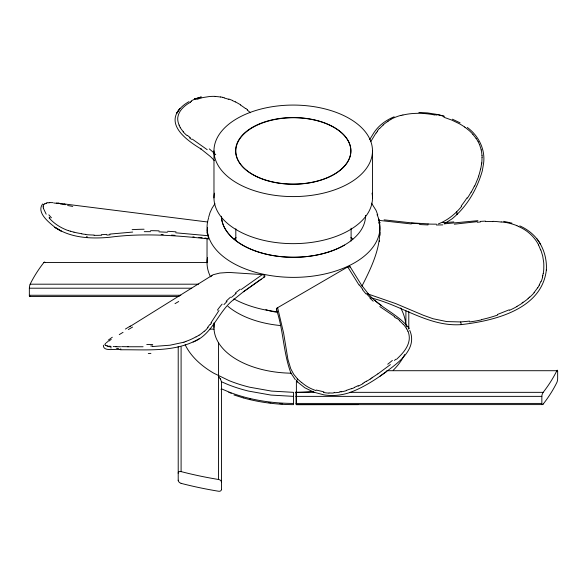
<?xml version="1.0" encoding="UTF-8"?>
<svg xmlns="http://www.w3.org/2000/svg" width="587" height="587" viewBox="0 0 587 587"><rect width="100%" height="100%" fill="white"/><g stroke="black" fill="none" stroke-linecap="round" stroke-linejoin="round"><path stroke-width="0.88" d="M213.976 327.451L213.976 322.923M408.787 311.286L408.787 329.021L408.757 328.368A2.876 2.289 9.4 0 0 407.547 326.453M365.554 215.715L365.532 216.706M207.05 232.357L207.042 233.2M379.906 235.358L379.958 232.21M296.075 393.767L296.127 404.538M103.371 345.215C102.908 352.508 117.033 348.054 120.68 349.786C147.029 349.47 175.718 352.699 199.353 338.626M481.722 163.824L481.832 162.922M379.327 241.661L379.488 240.384M43.181 206.228L43.218 205.949A49.866 12.606 28 0 1 43.335 205.421A51.685 13.075 27.4 0 1 43.871 204.489M546.328 270.035L546.35 269.881C547.018 258.816 543.665 247.611 536.914 238.799M546.35 269.881C541.992 309.547 493.726 320.95 461.044 324.626C428.789 326.915 401.802 305.335 371.512 298.035M543.158 273.593L542.792 275.384M461.184 324.332L460.722 321.947L469.563 321.111M208.656 217.234L210.014 212.611L212.12 208.084L214.959 203.689M207.563 227.33L207.05 231.065L208.106 235.842M478.794 176.151L474.7 186.086M208.517 238.843L208.224 236.179M349.874 267.349L349.727 266.249L348.502 266.461M540.81 281.635L539.196 285.106M361.937 286.126C372.195 265.992 383.216 243.37 378.894 220.176M369.685 139.596L373.934 132.684C378.769 125.354 386.099 120.078 394.163 116.791M211.68 275.45L211.54 276.338M370.742 141.665L376.04 132.919M210.96 322.85L219.002 310.486M537.641 287.791L534.038 292.627M179.688 108.896C165.123 125.699 188.669 141.482 201.15 149.061L200.739 148.775L210.564 156.663L214.321 160.5M179.879 108.639L176.738 113.24C179.527 108.155 184.047 104.398 189.051 101.595M347.944 266.792L277.622 307.705L283.602 333.093L287.946 359.501L290.748 368.731L293.691 374.249L297.594 379.048L296.78 380.633L296.971 381.528L304.778 387.75L313.59 392.072M209.816 324.538L207.695 327.297M377.184 131.224L379.305 128.509M129.595 326.754L213.184 274.709L219.802 273.05L228.864 272.427L262.55 274.621M43.842 204.474L44.208 204.063A40.628 10.221 26.5 0 1 44.7 203.733M461.624 206.382C455.409 213.925 447.61 220.374 438.408 223.874M296.318 392.373L314.529 392.343M223.963 304.594L227.03 301.461M276.793 308.292L276.36 309.261L277.057 310.178M233.685 299.59C217.843 311.719 212.802 334.451 193.108 342.052M396.519 359.332C402.095 354.086 407.965 348.01 409.146 340.115A45.639 27.618 -4.7 0 0 409.256 338.824A43.431 26.312 -4.1 0 0 409.212 336.292A46.835 28.389 -2.8 0 0 407.98 331.259M529.672 297.015L528.058 298.394M231.447 297.389L236.216 293.39M233.31 299.906L243.011 292.091L264.788 276.741L264.862 275.56L263.225 274.701M390.421 364.586L377.881 373.904M108.206 340.196L112.3 337.232M42.646 203.96C35.961 212.633 49.455 222.847 55.435 227.661C71.262 238.124 91.154 238.931 109.483 237.302C142.37 232.834 175.579 235.394 208.422 238.88L208.15 238.359M241.25 289.472L262.301 274.606M386.466 371.63C375.159 379.87 363.25 387.552 350.079 392.446M379.98 376.245C393.76 365.804 418.685 351.092 409.755 330.349M243.363 291.783L261.252 279.082M264.693 276.807L263.292 277.057M522.092 302.767L522.966 302.188M371.842 377.881L372.716 377.324M277.622 307.705L277.453 307.808A5.987 4.777 17.6 0 0 276.741 308.248M125.376 329.058L130.365 326.034M366.486 381.139L364.659 382.196M190.482 102.219C184.736 105.403 178.962 110.261 177.854 117.099A45.639 24.933 4.5 0 0 177.736 118.244A43.431 23.722 3.9 0 0 177.832 120.533A46.835 25.623 2.7 0 0 179.182 125.134M444.058 223.926L452.078 218.826C466.981 206.617 477.15 189.08 482.345 170.685L483.629 163.039C485.368 149.171 478.449 135.516 467.281 127.452M358.187 385.637L354.526 387.347M509.186 309.811L497.468 314.471M351.65 388.55L346.279 390.399M196.579 99.43L202.654 97.603L209.119 96.569A61.43 42.602 41.4 0 1 214.27 96.349L215.158 96.407M201.392 96.943L194.642 99.034L195.192 98.843M221.086 389.526L221.446 388.821L229.143 392.087A115.169 66.492 0 0 0 293.5 403.423L293.654 403.423M194.642 99.034L200.857 97.097M184.061 342.184L169.995 345.207L152.172 346.565M46.19 203.007L47.804 202.684M349.793 392.556C341.473 395.337 332.543 396.247 323.863 394.846L313.825 392.182M402.939 115.03C413.395 112.579 424.342 112.931 434.828 114.993M341.135 391.617L339.447 391.896M477.921 220.668L444.638 223.808M477.216 221.666L454.294 224.19M109.784 234.096L132.706 232.063M106.673 234.367L101.5 234.697M480.327 221.394L485.5 221.108M460.722 321.947L446.773 321.581L433.118 318.756L423.41 315.292L395.851 303.64L367.653 293.852M333.871 392.417L334.634 392.38M442.737 224.887L436.42 225.012M49.359 202.566L52.962 202.647M295.841 396.35L296.002 396.35A2.884 1.666 0 0 0 296.384 396.364L541.845 396.364L541.845 403.423L296.384 403.423A2.884 1.666 0 0 1 295.987 403.408M144.263 231.667L150.58 231.667M143.089 346.756L127.687 346.763M296.384 380.354L296.384 404.641L542.241 404.597M198.494 284.189L30.15 284.189A273.799 158.079 0 0 1 43.834 262.558L207.145 262.558M180.833 295.261L29.35 295.261L29.35 288.202L191.714 288.202M29.585 296.442L179.16 296.45M209.919 329.116L214.028 329.116M386.774 370.713L556.85 370.713A2.942 0.631 -81 0 1 557.635 371.432M349.911 392.343L543.166 392.343A273.799 158.079 0 0 0 556.85 370.713M296.384 404.634L358.077 404.597M293.5 396.364L270.937 395.073L248.572 391.096A115.294 66.566 0 0 1 228.13 384.624L221.446 381.763L220.264 378.424M121.568 346.682L122.397 346.697M116.828 346.579L115.36 346.535M428.026 224.916L419.624 224.542M158.974 231.858L167.376 232.254M161.117 234.536L163.193 234.631M418.839 112.425L427.483 112.917L436.06 114.26L444.278 116.329A80.933 71.614 6.9 0 0 437.168 114.421M428.136 223.867L411.612 222.877L384.074 219.854M171.521 235.108L174.985 235.35M110.87 346.315L108.837 346.132M175.718 232.797L208.062 235.725M411.282 223.948L378.938 220.374M192.918 236.884L194.253 237.009M198.868 237.456L202.155 237.772M204.804 238.028L206.132 238.161M380.193 222.532L378.85 222.37L379.114 223.632M207.71 222.018L56.557 202.985M58.128 203.183L58.942 203.285M220.514 96.928L222.341 97.244M64.034 204.049L64.908 204.195M323.892 391.83L316.261 390.047M107.509 345.941L105.748 345.413M503.661 221.328L511.93 223.133M243.304 397.913C259.63 402.447 276.572 404.568 293.5 404.641L293.5 392.343L271.502 391.089L249.695 387.215A112.381 64.886 0 0 1 229.231 380.692L213.778 373.2A112.381 64.886 0 0 1 185.147 344.701M443.911 117.261L451.843 120.108L459.313 123.71A61.43 56.924 2.8 0 1 464.611 126.997M233.956 394.956L243.106 397.854M228.813 99.005L232.474 100.443M68.415 230.669C61.107 228.086 54.29 223.86 49.154 218.012M518.585 226.538C526.605 229.965 533.576 235.908 537.846 243.546A84.411 62.574 -27.5 0 1 538.617 244.933M452.386 119.183L460.105 122.852M235.35 101.8L240.721 104.875M519.781 225.885C528.337 229.642 535.806 235.857 540.407 244.053M456.297 213.881L456.891 214.182A1.211 0.704 45.4 0 0 457.515 214.042L456.635 211.826M394.684 316.635L379.796 306.553M192.316 139.134L207.204 149.7M464.603 127.012L465.432 127.599M190.357 137.71L187.304 135.304M396.643 318.051L399.696 320.502M245.865 108.478L247.553 109.791M301.447 382.445L297.594 379.048M373.207 301.204L369.949 298.13M368.137 293.625C378.747 306.774 395.344 312.812 406.49 325.257M365.972 293.911L362.348 289.53M295.312 379.701L290.991 373.149M368.298 293.808L361.467 285.033L349.918 266.432M371.512 203.161L376.062 210.403L377.779 214.989M359.031 285.047L347.731 266.924M476.13 138.319L478.163 141.658M46.175 214.182L43.306 208.092M290.851 372.914C283.25 352.604 283.499 330.18 276.455 309.576M479.491 144.417L481.252 149.868M540.825 249.842L542.689 255.954L543.694 262.382A61.43 44.172 -41.3 0 1 543.789 267.489L543.782 268.34A49.866 35.946 -41 0 1 543.701 270.035A51.685 37.495 -40.3 0 1 543.254 273.579M378.776 219.699L378.527 219.156L378.476 220.389M344.459 245.109A72.076 41.611 0 0 1 225.951 230.185A72.157 41.662 0 0 1 221.497 217.205L221.453 216.236M482.037 155.445L482.11 157.345M408.757 328.368L408.772 328.815M221.446 381.689L221.446 489.367M557.65 371.402L557.65 378.461A2.942 0.675 -81.2 0 1 556.85 382.497A273.799 158.079 0 0 1 543.166 404.113M405.903 310.648L405.903 324.897M372.488 150.83A79.26 45.757 0 0 1 253.606 190.459A79.26 45.757 0 0 1 253.606 111.2A79.26 45.757 0 0 1 372.488 150.83L372.488 197.892M351.099 228.204L351.099 241.03M235.813 228.747L235.813 240.633M218.562 342.793L218.562 479.491A2.942 2.319 25.3 0 1 221.49 482.316M213.976 150.83L213.976 197.892M207.035 238.322L207.035 262.756M181.097 346.924L181.097 471.596A273.799 158.079 0 0 0 218.562 479.491M178.213 346.521L178.213 480.247M481.472 319.856A136.551 131.848 -41.3 0 1 469.644 321.925M481.421 319.614A146.09 138.136 -34.2 0 0 489.639 317.56A135.736 126.036 -31.5 0 0 497.637 315.028M516.978 306.531A93.913 82.987 -28.8 0 1 509.413 310.332M522.335 303.112A76.464 66.448 -28.6 0 1 516.898 306.392M528.219 298.57A57.636 49.147 -28.9 0 1 523.112 302.386M534.17 292.722A41.582 34.853 -29.4 0 1 529.797 297.132M539.306 285.135A40.327 31.925 -33.2 0 1 537.751 287.828M542.63 277.137A43.284 32.41 -37.6 0 1 541.119 281.665M542.85 275.376A40.628 29.783 -39.3 0 1 542.41 277.137M538.514 244.984A80.933 59.757 -32.9 0 1 540.568 249.959M516.876 225.738A45.639 29.049 -0.1 0 1 518.651 226.479M516.949 225.665A43.431 27.413 0.2 0 0 513.295 224.359A46.835 28.976 0.9 0 0 505.385 222.363M501.232 221.879A51.656 31.529 1.1 0 1 505.297 222.539M492.86 221.336A55.068 33.701 1.1 0 1 501.166 222.069M485.552 221.578A62.816 39.336 1 0 1 492.838 221.6M477.356 222.246A105.161 71.768 1.6 0 1 480.437 221.981M453.824 221.908A137.336 81.945 -1 0 1 442.591 222.576M436.42 224.146A161.176 105.587 -0.8 0 1 428.099 224.051M419.742 223.75A228.277 156.076 -1 0 1 411.436 223.155M67.63 205.501A76.464 9.157 13.8 0 1 72.737 206.426M60.336 203.953A57.636 8.467 14.8 0 1 65.311 204.731M53.777 203.014A41.582 7.007 15.8 0 1 58.142 203.491M48.119 202.831A40.327 8.783 20.1 0 1 49.712 202.742M44.942 203.858A43.284 10.639 24.6 0 1 46.666 203.278M43.343 208.106A61.43 15.519 28.3 0 1 43.203 206.235M51.421 217.762A80.933 23.275 22.5 0 1 48.846 214.835M49.968 218.137A84.411 26.532 19 0 1 49.183 217.249M70.264 231.205A45.639 23.495 0.1 0 1 68.496 230.61M73.969 232.166A43.431 22.622 -0.2 0 1 70.352 231.131M81.791 233.692A46.835 25.028 -0.8 0 1 73.969 232.166M85.761 234.382A51.656 28.059 -1.1 0 1 81.688 233.89M94.103 235.042A55.068 29.812 -1 0 1 85.687 234.58M101.566 235.211A62.816 33.055 -0.9 0 1 94.081 235.343M110.033 234.8A105.161 48.523 -1.3 0 1 106.885 235.079M132.148 229.649A137.336 76.574 1 0 1 144.079 229.224M150.588 230.662A161.176 79.605 0.7 0 1 159.084 230.86M167.589 231.278A228.277 105.014 0.8 0 1 176.012 231.836M175.007 303.655A136.551 2.304 -29.9 0 1 178.697 301.498M128.362 329.534A146.09 8.886 -26.3 0 1 132.574 327.069M119.264 334.619A135.736 11.799 -23.8 0 1 123.043 332.337M108.639 341.289A93.913 12.29 -18 0 1 111.222 339.411M106.372 342.852A76.464 10.654 -16.4 0 1 107.751 341.583M105.058 344.298A57.636 8.372 -14.5 0 1 105.675 343.197M105.447 345.486A41.582 6.097 -12.9 0 1 104.97 344.642M108.213 346.257A40.327 5.019 -7.9 0 1 106.988 346.037M111.082 346.836A43.284 3.713 -3.7 0 1 108.287 346.594M114.568 346.616A40.628 2.73 -2.3 0 1 113.218 346.557M118.398 346.792A51.685 2.898 -1.6 0 1 115.257 346.704M120.584 346.763A49.866 2.414 -1.2 0 1 118.963 346.734M128.201 346.712A61.43 2.759 -1 0 1 122.969 346.653M152.737 344.422A80.933 11.417 -3.2 0 1 146.765 344.569M152.708 345.926A84.411 17.067 -4.2 0 1 150.69 345.992M185.881 341.495A45.639 24.845 -4.4 0 1 183.995 342.111M185.8 341.414A43.431 23.92 -4.1 0 0 189.366 340.078A46.835 26.408 -3.5 0 0 195.933 336.85M199.015 335.111A51.656 29.504 -3 0 1 196.117 336.953M204.261 331.149A55.068 31.39 -3.2 0 1 199.198 335.199M208.069 327.385A62.816 35.235 -4.2 0 1 204.525 331.222M211.481 322.894A105.161 55.802 -8.6 0 1 210.359 324.596M217.403 310.163A137.336 76.501 -0.9 0 1 222.128 304.11M226.149 301.256A161.176 84.932 -5.4 0 1 230.53 297.139M235.248 293.126A228.277 115.764 -7.5 0 1 240.266 289.178M467.003 197.841A136.551 110.774 58.6 0 1 461.191 205.949M471.082 192.11A146.09 120.262 51.2 0 1 467.377 198.179M474.45 185.932A135.736 112.741 46.1 0 1 471.192 192.206M480.548 169.129A93.913 79.37 35 0 1 478.632 176.078M481.553 163.788A76.464 64.944 31.9 0 1 480.628 169.159M481.993 157.331A57.636 49.249 28.6 0 1 481.744 162.9M481.157 149.876A41.582 35.763 25.7 0 1 481.964 155.445M478.104 141.68A40.327 35.69 17.1 0 1 479.425 144.431M472.873 134.452A43.284 39.336 8.9 0 1 476.006 138.393M472.975 134.379A40.628 37.282 5.7 0 0 471.61 132.926L470.172 131.488A51.685 47.672 4.1 0 0 467.003 128.854A49.866 46.138 3.2 0 0 465.418 127.628M434.901 114.663A84.411 72.04 7.9 0 1 436.999 115.103M400.994 115.441A45.639 27.706 4.6 0 1 402.887 114.957M400.928 115.36A43.431 26.114 4.3 0 0 397.333 116.49A46.835 27.596 3.6 0 0 390.737 119.366M388 121.135A51.656 30.084 3.1 0 1 390.898 119.469M383.069 124.936A55.068 32.131 3.2 0 1 388.161 121.223M379.606 128.604A62.816 37.157 4.3 0 1 383.26 125.016M376.289 133.007A105.161 64.482 9.3 0 1 377.463 131.327M297.748 381.821A1.211 0.991 -44.4 0 1 296.971 381.528M301.52 382.342A136.551 77.609 -54.6 0 0 307.016 386.444A146.09 82.451 -49.3 0 0 311.323 388.726A135.736 75.569 -45.8 0 0 315.901 390.546M328.918 393.143A93.913 49.447 -38.8 0 1 323.408 392.446M333.475 393.026A76.464 39.3 -37 0 1 329.043 392.93M339.22 392.299A57.636 28.712 -35.2 0 1 334.392 392.74M346.169 390.707A41.582 20.017 -33.9 0 1 340.974 391.896M354.504 387.567A40.327 16.59 -31.2 0 1 351.591 388.777M363.008 383.663A43.284 14.594 -29.9 0 1 358.187 386.165M364.703 382.284A40.628 12.503 -29.7 0 1 362.876 383.304M370.25 379.07A51.685 15.108 -29.7 0 1 366.589 381.271M371.938 377.933A49.866 14.088 -29.7 0 1 370.192 379.026M377.815 373.89A61.43 17.089 -29.8 0 1 372.664 377.294M392.38 360.425A80.933 29.651 -27 0 1 387.714 364.241M395.763 359.281A84.411 35.088 -24.8 0 1 394.442 360.462M406.74 328.859A51.656 31.243 -2 0 1 407.914 331.273M403.328 324.288A55.068 33.334 -2.1 0 1 406.644 328.881M399.351 320.663A62.816 38.375 -3.3 0 1 403.166 324.347M394.266 316.899A105.161 67.424 -8 0 1 396.232 318.293M381.704 305.636A137.336 79.186 -2 0 1 374.983 300.478M370.514 297.888A161.176 97.926 -6.6 0 1 366.486 293.713M362.751 289.376A228.277 141.291 -9.1 0 1 359.398 284.915M247.252 110.062A57.636 28.91 35.3 0 1 250.48 112.741M240.597 105.117A41.582 21.836 35.1 0 1 245.689 108.676M232.459 100.612A40.327 24.118 36.1 0 1 235.314 101.969M224.205 98.007A43.284 28.455 38.5 0 1 228.82 99.386M222.356 97.317A40.628 27.501 39.8 0 1 224.161 97.713M220.536 97.038A51.685 35.462 40.6 0 0 216.919 96.606A49.866 34.472 41.2 0 0 215.172 96.459M191.237 100.92A80.933 53.38 34.2 0 1 195.933 98.653M190.283 102.035A84.411 54.011 29.7 0 1 191.604 101.324M180.253 127.379A51.656 28.345 1.9 0 1 179.079 125.141M183.379 131.759A55.068 30.186 2 0 1 180.136 127.401M186.849 135.443A62.816 34.017 3.2 0 1 183.129 131.811M191.575 139.368A105.161 52.859 7.1 0 1 189.623 137.93M209.28 148.885A137.336 79.333 2 0 1 215.745 154.726M277.717 311.836A86.465 49.917 0 0 1 233.831 298.886M210.542 276.815A86.465 49.917 0 0 1 207.534 257.422M377.037 214.585A86.458 49.917 0 0 1 296.508 277.343A86.458 49.917 0 0 1 208.627 217.968M365.554 215.649A72.054 41.604 0 0 1 294.843 257.245A72.054 41.604 0 0 1 221.49 217.205M347.966 266.953A6.927 3.874 -50.6 0 1 348.502 266.623M262.58 274.745A6.927 4.857 28.4 0 1 263.24 274.826M211.716 275.567A5.987 1.6 78.1 0 1 211.914 275.318M150.918 353.389A80.544 19.833 -4.9 0 1 148.298 353.455M120.951 349.06A50.284 2.744 -1.6 0 1 120.174 349.045M118.574 348.649A40.987 2.862 -2.5 0 1 116.608 348.597M111.229 347.908A35.895 4.08 -6.4 0 1 110.738 347.871M208.224 236.818A6.927 0.558 79.1 0 1 208.334 237.207M87.353 236.84A53.512 28.763 -1 0 1 86.348 236.752M378.828 219.245A6.927 1.416 89.2 0 1 378.967 219.699M234.125 239.144A72.054 41.596 0 0 1 236.091 237.574M350.901 237.574A72.054 41.596 0 0 1 352.868 239.144M280.557 325.55A79.26 45.757 0 0 1 227.925 306.311M313.392 391.324A112.381 64.886 0 0 1 296.384 392.321M400.664 307.94A112.381 64.886 0 0 1 405.8 325.11M282.523 403.805A112.374 64.878 0 0 1 279.794 403.629M270.761 402.77A112.374 64.878 0 0 1 268.971 402.55M250.649 399.211A112.374 64.878 0 0 1 249.38 398.903M231.271 393.253A112.374 64.878 0 0 1 228.791 392.27M178.125 473.151A3.052 2.245 37.4 0 1 181.09 471.691M181.09 483.27A3.052 2.26 38.8 0 1 178.14 480.232M221.482 489.375A2.942 2.326 26.6 0 1 218.562 491.238A273.799 158.079 0 0 1 181.097 483.358M218.606 376.399A14.279 4.087 71.8 0 1 220.22 378.945M291.225 373.193A79.26 45.757 0 0 1 214.182 324.171M541.816 396.394A3.052 0.998 -74.8 0 1 543.158 392.468M543.158 404.017A3.052 1.049 -75 0 1 541.779 403.518M295.334 393.048A2.774 1.372 69.7 0 1 296.002 391.969M43.834 262.587A3.052 1.049 -76.1 0 1 45.118 262.69M29.365 288.173A2.942 0.631 -81.1 0 1 30.15 284.24M30.076 296.024A2.942 0.638 -80.1 0 1 29.335 295.305M406.424 325.822A2.884 2.355 0 0 1 408.787 328.14M406.292 326.702A2.774 0.976 14.3 0 1 406.96 326.908M404.641 354.548A115.279 66.558 0 0 1 393.224 370.258M372.07 193.167A79.26 45.757 0 0 1 293.236 243.649A79.26 45.757 0 0 1 214.402 193.167M276.426 312.24A57.643 33.283 0 0 1 268.09 310.332A57.643 33.283 0 0 1 265.852 309.665M61.099 230.999L54.921 227.345L61.099 230.999M264.414 179.651A57.643 33.283 0 0 0 350.872 150.83A57.643 33.283 0 0 0 264.414 122.008A57.643 33.283 0 0 0 264.414 179.651M345.053 165.534A57.643 33.283 0 0 0 318.594 121.069A57.643 33.283 0 0 0 241.639 136.433A57.643 33.283 0 0 0 268.09 180.899A57.643 33.283 0 0 0 345.053 165.534"/></g></svg>
